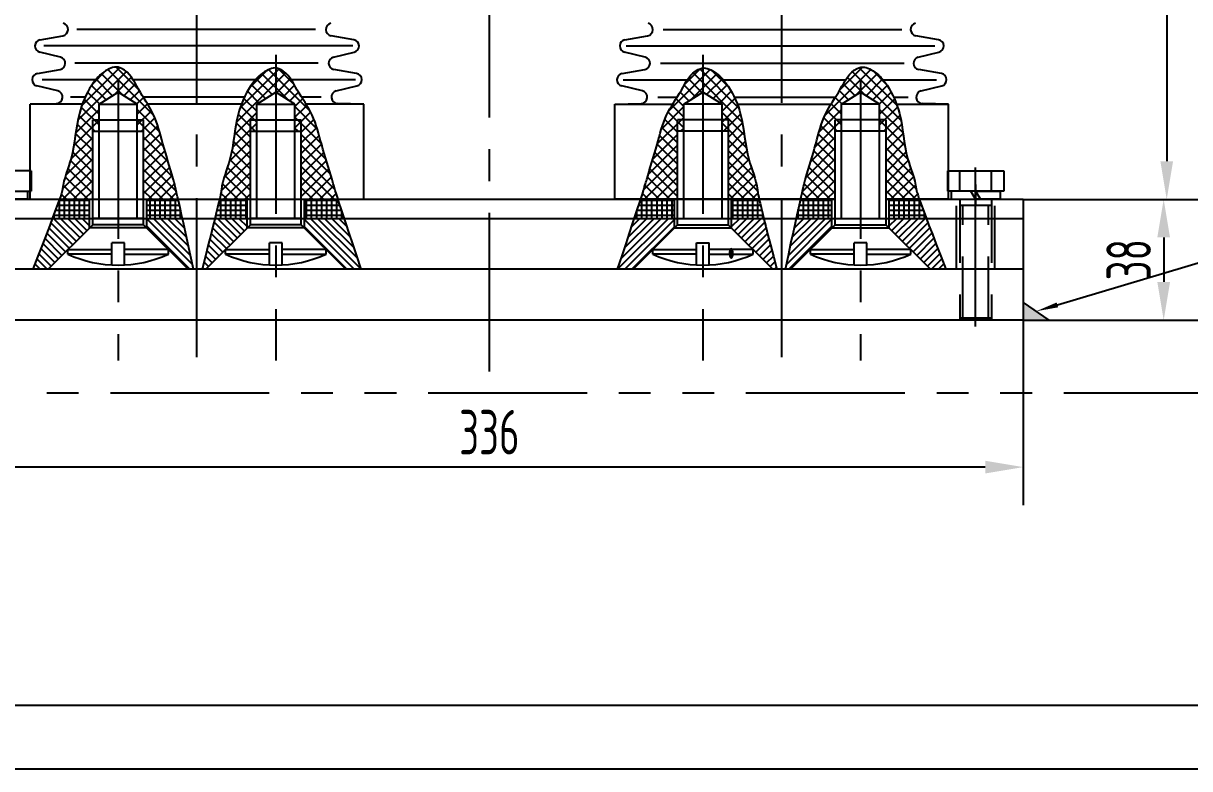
# Model space of a CAD drawing. Header units: millimetres. Extents: x 0 to 16800, y -462 to 11880.
# Drawn here: x 2784 to 6454, y 0 to 2346 of the extents above; entities that cross this region are included whole.
import ezdxf
from ezdxf.enums import TextEntityAlignment as Align

# ---------------------------------------------------------------- set-up
doc = ezdxf.new("R2010")
doc.units = ezdxf.units.MM
doc.header["$LTSCALE"] = 400
for name, pattern in [('F', [0.75, 0.5, -0.25]), ('G', [2, 1.25, -0.25, 0.25, -0.25]), ('K', [2.5, 1.25, -0.25, 0.25, -0.25, 0.25, -0.25])]:
    doc.linetypes.add(name, pattern=pattern)
for name, color, linetype in [('01', 7, 'Continuous'), ('02', 1, 'Continuous'), ('02C', 3, 'Continuous'), ('04', 2, 'F'), ('05', 4, 'G'), ('07', 6, 'K'), ('08', 1, 'Continuous')]:
    doc.layers.add(name, color=color, linetype=linetype)
doc.styles.get("Standard").update_dxf_attribs({"font": 'isocp', "width": 0.707, "bigfont": 'intecad.shx'})
doc.dimstyles.new('INTE', dxfattribs={"dimscale": 40, "dimtxt": 3.5, "dimasz": 3, "dimexe": 3, "dimexo": 0, "dimgap": 1, "dimtad": 1, "dimdec": 1, "dimdsep": 46, "dimtxsty": 'Standard', "dimcen": 0, "dimclrd": 1, "dimclre": 1, "dimclrt": 3, "dimaunit": 1, "dimadec": 0, "dimazin": 0, "dimtfac": 1, "dimtdec": 1, "dimtmove": 0, "dimatfit": 0, "dimfxl": 1, "dimarcsym": 0})
pattern_1 = [(45, (-5778.88, -3337.717), (-16.83798, 16.83798), []), (135, (-5778.88, -3337.717), (-16.83798, -16.83798), [])]
pattern_2 = [(90, (-5778.879, -3337.717), (-15.875, 3e-15), []), (180, (-5778.879, -3337.717), (-3e-15, -15.875), [])]
pattern_3 = [(45, (-5778.879, -3337.717), (-11.22532, 11.22532), [])]
pattern_4 = [(135, (14279.9, -3337.717), (11.22532, 11.22532), [])]
pattern_5 = [(90, (14279.9, -3337.717), (15.875, 3e-15), []), (7e-15, (14279.9, -3337.717), (3e-15, -15.875), [])]
pattern_6 = [(135, (14279.9, -3337.717), (16.83798, 16.83798), []), (45, (14279.9, -3337.717), (16.83798, -16.83798), [])]

# ---------------------------------------------------------------- blocks, each defined once
blk = doc.blocks.new('*U151')
at = {"layer": '01'}
for p, q in [((-7.7, 2.6), (-7.7, 0)), ((0, 2.6), (-7.7, 2.6)), ((-7.7, 0), (0, 0)), ((0, 0), (-1.5, 2.6)), ((0, 2.6), (1.5, 0)), ((0, 2.6), (7.7, 2.6)), ((7.7, 0), (0, 0)), ((7.7, 2.6), (7.7, 0))]:
    blk.add_line(p, q, dxfattribs=at)
at = {"layer": '05'}
blk.add_line((0, 4.7), (0, -2.1), dxfattribs=at)
blk = doc.blocks.new('*D153')
at = {"layer": '08', "color": 1, "lineweight": -2}
for p, q in [((3699.1, 3982.1), (1746.2, 3982.1)), ((1866.2, 1532.1), (1866.2, 3862.1)), ((2570.5, 1412.1), (1746.2, 1412.1))]:
    blk.add_line(p, q, dxfattribs=at)
at = {"layer": '08', "color": 1}
for points in [[(1846.2, 3862.1), (1886.2, 3862.1), (1866.2, 3982.1)], [(1846.2, 1532.1), (1886.2, 1532.1), (1866.2, 1412.1)]]:
    blk.add_solid(points, dxfattribs=at)
at = {"layer": 'Defpoints', "color": 0}
for p in [(1866.2, 3982.1), (3699.1, 3982.1), (2570.5, 1412.1)]:
    blk.add_point(p, dxfattribs=at)
at = {"layer": '08', "color": 3, "insert": (1756.1, 2697.1), "char_height": 140, "attachment_point": 5, "rotation": 90}
blk.add_mtext('257', dxfattribs=at)
blk = doc.blocks.new('*D154')
at = {"layer": '08', "color": 1, "lineweight": -2}
for p, q in [((5620.5, 3296.1), (6501.8, 3296.1)), ((6381.8, 3176.1), (6381.8, 1912.1)), ((5930.5, 1792.1), (6501.8, 1792.1))]:
    blk.add_line(p, q, dxfattribs=at)
at = {"layer": '08', "color": 1}
for points in [[(6361.8, 3176.1), (6401.8, 3176.1), (6381.8, 3296.1)], [(6361.8, 1912.1), (6401.8, 1912.1), (6381.8, 1792.1)]]:
    blk.add_solid(points, dxfattribs=at)
at = {"layer": 'Defpoints', "color": 0}
for p in [(5620.5, 3296.1), (5930.5, 1792.1), (6381.8, 1792.1)]:
    blk.add_point(p, dxfattribs=at)
at = {"layer": '08', "color": 3, "insert": (6271.8, 2544.1), "char_height": 140, "attachment_point": 5, "rotation": 90}
blk.add_mtext('150.4', dxfattribs=at)
blk = doc.blocks.new('*D155')
at = {"layer": '08', "color": 1, "lineweight": -2}
for p, q in [((6039.1, 1792.1), (6492.2, 1792.1)), ((6372.2, 1672.1), (6372.2, 1532.1)), ((5930.5, 1412.1), (6492.2, 1412.1))]:
    blk.add_line(p, q, dxfattribs=at)
at = {"layer": '08', "color": 1}
for points in [[(6352.2, 1672.1), (6392.2, 1672.1), (6372.2, 1792.1)], [(6352.2, 1532.1), (6392.2, 1532.1), (6372.2, 1412.1)]]:
    blk.add_solid(points, dxfattribs=at)
at = {"layer": 'Defpoints', "color": 0}
for p in [(6039.1, 1792.1), (5930.5, 1412.1), (6372.2, 1412.1)]:
    blk.add_point(p, dxfattribs=at)
at = {"layer": '08', "color": 3, "insert": (6262.2, 1602.1), "char_height": 140, "attachment_point": 5, "rotation": 90}
blk.add_mtext('38', dxfattribs=at)
blk = doc.blocks.new('*D159')
at = {"layer": '08', "color": 1, "lineweight": -2}
for p, q in [((3950.5, 6122.1), (1574.1, 6122.1)), ((1694.1, 1532.1), (1694.1, 6002.1)), ((2451.8, 1412.1), (1574.1, 1412.1))]:
    blk.add_line(p, q, dxfattribs=at)
at = {"layer": '08', "color": 1}
for points in [[(1674.1, 6002.1), (1714.1, 6002.1), (1694.1, 6122.1)], [(1674.1, 1532.1), (1714.1, 1532.1), (1694.1, 1412.1)]]:
    blk.add_solid(points, dxfattribs=at)
at = {"layer": 'Defpoints', "color": 0}
for p in [(1694.1, 6122.1), (3950.5, 6122.1), (2451.8, 1412.1)]:
    blk.add_point(p, dxfattribs=at)
at = {"layer": '08', "color": 3, "insert": (1584.1, 3767.1), "char_height": 140, "attachment_point": 5, "rotation": 90}
blk.add_mtext('471', dxfattribs=at)
blk = doc.blocks.new('*D161')
at = {"layer": '08', "color": 1, "lineweight": -2}
for p, q in [((2570.5, 1412.1), (2570.5, 829.2)), ((5930.5, 1412.1), (5930.5, 829.2)), ((5810.5, 949.2), (2690.5, 949.2))]:
    blk.add_line(p, q, dxfattribs=at)
at = {"layer": '08', "color": 1}
for points in [[(2690.5, 969.2), (2690.5, 929.2), (2570.5, 949.2)], [(5810.5, 969.2), (5810.5, 929.2), (5930.5, 949.2)]]:
    blk.add_solid(points, dxfattribs=at)
at = {"layer": 'Defpoints', "color": 0}
for p in [(2570.5, 1412.1), (5930.5, 1412.1), (2570.5, 949.2)]:
    blk.add_point(p, dxfattribs=at)
at = {"layer": '08', "color": 3, "insert": (4250.5, 1059.2), "char_height": 140, "attachment_point": 5}
blk.add_mtext('336', dxfattribs=at)
blk = doc.blocks.new('*U191')
at = {"layer": '01'}
blk.add_lwpolyline([(25, 5), (415, 5)], dxfattribs=at)
at = {"layer": '02'}
blk.add_lwpolyline([(0, 0), (420, 0)], dxfattribs=at)

msp = doc.modelspace()

# ---------------------------------------------------------------- hatches: boundary and pattern name
at = {"layer": '02'}
h = msp.add_hatch(dxfattribs=at)
h.set_pattern_fill('ANSI37', color=256, scale=7.5, style=0)
h.set_pattern_definition(pattern_6)
edge = h.paths.add_edge_path()
edge.add_line((3162.51, 2006.25), (3162.51, 2042.14))
edge.add_line((3162.51, 2042.14), (3142.51, 2042.14))
edge.add_line((3142.51, 2042.14), (3142.51, 2092.14))
edge.add_line((3142.51, 2092.14), (3082.51, 2129.1))
edge.add_line((3082.51, 2129.1), (3022.51, 2092.14))
edge.add_line((3022.51, 2092.14), (3022.51, 2042.14))
edge.add_line((3022.51, 2042.14), (3002.51, 2042.14))
edge.add_line((3002.51, 2042.14), (3002.51, 2006.25))
edge.add_line((3002.51, 2006.25), (3002.51, 1792.14))
edge.add_line((3002.51, 1792.14), (2897.81, 1792.14))
edge.add_spline(control_points=[(2897.81, 1792.14), (2906.65, 1817.27), (2909.76, 1854.35), (2946.23, 1933.56), (2949.27, 2048.97), (2987.06, 2137.19), (3021.72, 2181.81), (3047.3, 2199.38), (3070.18, 2211.32), (3115.57, 2200.22), (3145.89, 2133.66), (3199.21, 2061.61), (3223.7, 1960.65), (3248.13, 1884.95), (3261.32, 1836.7), (3271.31, 1792.14)], knot_values=[4.7360486, 4.7360486, 4.7360486, 4.7360486, 5.8888907, 15.8774657, 30.2670375, 39.944031, 44.1646427, 46.9543967, 49.2833383, 51.59484, 59.9876802, 69.1433215, 78.9158441, 90.4037396, 93.5074176, 93.5074176, 93.5074176, 93.5074176], degree=3, periodic=0)
edge.add_line((3271.31, 1792.14), (3162.51, 1792.14))
edge.add_line((3162.51, 1792.14), (3162.51, 2006.25))
h.paths.add_polyline_path([(3022.51, 2006.25), (3002.51, 2006.25), (3002.51, 2042.14), (3022.51, 2042.14)], flags=17)
h.paths.add_polyline_path([(3162.51, 2006.25), (3142.51, 2006.25), (3142.51, 2042.14), (3162.51, 2042.14)], flags=16)
h = msp.add_hatch(dxfattribs=at)
h.set_pattern_fill('ANSI37', color=256, scale=7.5, style=0)
h.set_pattern_definition(pattern_6)
edge = h.paths.add_edge_path()
edge.add_spline(control_points=[(3774.46, 1792.14), (3761.28, 1832.98), (3748, 1881.64), (3723.45, 1957.7), (3698.96, 2058.65), (3645.65, 2130.71), (3616.55, 2194.56), (3583.55, 2204.85), (3578.51, 2205.45)], knot_values=[4.6203363, 4.6203363, 4.6203363, 4.6203363, 7.8397265, 19.3276221, 29.1001447, 38.2557859, 46.6486262, 48.1535454, 48.1535454, 48.1535454, 48.1535454], degree=3, periodic=0)
edge.add_line((3578.51, 2205.45), (3578.51, 2129.1))
edge.add_line((3578.51, 2129.1), (3638.51, 2092.14))
edge.add_line((3638.51, 2092.14), (3638.51, 2042.14))
edge.add_line((3638.51, 2042.14), (3658.51, 2042.14))
edge.add_line((3658.51, 2042.14), (3658.51, 2006.25))
edge.add_line((3658.51, 2006.25), (3658.51, 1792.14))
edge.add_line((3658.51, 1792.14), (3774.46, 1792.14))
edge = h.paths.add_edge_path()
edge.add_spline(control_points=[(3578.51, 2205.45), (3575.81, 2205.77), (3565.3, 2205.94), (3547.06, 2196.42), (3521.47, 2178.85), (3486.81, 2134.23), (3449.02, 2046.01), (3445.99, 1930.6), (3409.35, 1851.03), (3406.34, 1813.54), (3401.49, 1792.14)], knot_values=[48.1535454, 48.1535454, 48.1535454, 48.1535454, 48.9601278, 51.2890695, 54.0788235, 58.2994352, 67.9764287, 82.3660004, 92.3545755, 93.6243424, 93.6243424, 93.6243424, 93.6243424], degree=3, periodic=0)
edge.add_line((3401.49, 1792.14), (3498.51, 1792.14))
edge.add_line((3498.51, 1792.14), (3498.51, 2006.25))
edge.add_line((3498.51, 2006.25), (3498.51, 2042.14))
edge.add_line((3498.51, 2042.14), (3518.51, 2042.14))
edge.add_line((3518.51, 2042.14), (3518.51, 2092.14))
edge.add_line((3518.51, 2092.14), (3578.51, 2129.1))
edge.add_line((3578.51, 2129.1), (3578.51, 2205.45))
h.paths.add_polyline_path([(3518.51, 2042.14), (3498.51, 2042.14), (3498.51, 2006.25), (3518.51, 2006.25)], flags=16)
h.paths.add_polyline_path([(3658.51, 2042.14), (3638.51, 2042.14), (3638.51, 2006.25), (3658.51, 2006.25)], flags=16)
h = msp.add_hatch(dxfattribs=at)
h.set_pattern_fill('ANSI37', color=256, scale=7.5, style=0)
h.set_pattern_definition(pattern_1)
edge = h.paths.add_edge_path()
edge.add_spline(control_points=[(4922.51, 2205.45), (4917.48, 2204.85), (4884.47, 2194.56), (4855.38, 2130.71), (4802.06, 2058.65), (4777.57, 1957.7), (4753.02, 1881.64), (4739.74, 1832.98), (4726.56, 1792.14)], knot_values=[4.6203363, 4.6203363, 4.6203363, 4.6203363, 6.1252555, 14.5180957, 23.673737, 33.4462596, 44.9341552, 48.1535454, 48.1535454, 48.1535454, 48.1535454], degree=3, periodic=0)
edge.add_line((4726.56, 1792.14), (4842.51, 1792.14))
edge.add_line((4842.51, 1792.14), (4842.51, 2006.25))
edge.add_line((4842.51, 2006.25), (4842.51, 2042.14))
edge.add_line((4842.51, 2042.14), (4862.51, 2042.14))
edge.add_line((4862.51, 2042.14), (4862.51, 2092.14))
edge.add_line((4862.51, 2092.14), (4922.51, 2129.1))
edge.add_line((4922.51, 2129.1), (4922.51, 2205.45))
edge = h.paths.add_edge_path()
edge.add_spline(control_points=[(5099.53, 1792.14), (5094.68, 1813.54), (5091.67, 1851.03), (5055.03, 1930.6), (5052, 2046.01), (5014.21, 2134.23), (4979.55, 2178.85), (4953.96, 2196.42), (4935.72, 2205.94), (4925.21, 2205.77), (4922.51, 2205.45)], knot_values=[48.1535454, 48.1535454, 48.1535454, 48.1535454, 49.4233123, 59.4118874, 73.8014591, 83.4784526, 87.6990643, 90.4888183, 92.81776, 93.6243424, 93.6243424, 93.6243424, 93.6243424], degree=3, periodic=0)
edge.add_line((4922.51, 2205.45), (4922.51, 2129.1))
edge.add_line((4922.51, 2129.1), (4982.51, 2092.14))
edge.add_line((4982.51, 2092.14), (4982.51, 2042.14))
edge.add_line((4982.51, 2042.14), (5002.51, 2042.14))
edge.add_line((5002.51, 2042.14), (5002.51, 2006.25))
edge.add_line((5002.51, 2006.25), (5002.51, 1792.14))
edge.add_line((5002.51, 1792.14), (5099.53, 1792.14))
h.paths.add_polyline_path([(4982.51, 2006.25), (5002.51, 2006.25), (5002.51, 2042.14), (4982.51, 2042.14)], flags=17)
h.paths.add_polyline_path([(4842.51, 2006.25), (4862.51, 2006.25), (4862.51, 2042.14), (4842.51, 2042.14)], flags=16)
h = msp.add_hatch(dxfattribs=at)
h.set_pattern_fill('ANSI37', color=256, scale=7.5, style=0)
h.set_pattern_definition(pattern_1)
edge = h.paths.add_edge_path()
edge.add_line((5338.51, 2006.25), (5338.51, 2042.14))
edge.add_line((5338.51, 2042.14), (5358.51, 2042.14))
edge.add_line((5358.51, 2042.14), (5358.51, 2092.14))
edge.add_line((5358.51, 2092.14), (5418.51, 2129.1))
edge.add_line((5418.51, 2129.1), (5478.51, 2092.14))
edge.add_line((5478.51, 2092.14), (5478.51, 2042.14))
edge.add_line((5478.51, 2042.14), (5498.51, 2042.14))
edge.add_line((5498.51, 2042.14), (5498.51, 2006.25))
edge.add_line((5498.51, 2006.25), (5498.51, 1792.14))
edge.add_line((5498.51, 1792.14), (5603.21, 1792.14))
edge.add_spline(control_points=[(5603.21, 1792.14), (5594.37, 1817.27), (5591.26, 1854.35), (5554.79, 1933.56), (5551.75, 2048.97), (5513.96, 2137.19), (5479.3, 2181.81), (5453.72, 2199.38), (5430.84, 2211.32), (5385.45, 2200.22), (5355.13, 2133.66), (5301.81, 2061.61), (5277.32, 1960.65), (5252.89, 1884.95), (5239.7, 1836.7), (5229.71, 1792.14)], knot_values=[4.7360486, 4.7360486, 4.7360486, 4.7360486, 5.8888907, 15.8774657, 30.2670375, 39.944031, 44.1646427, 46.9543967, 49.2833383, 51.59484, 59.9876802, 69.1433215, 78.9158441, 90.4037396, 93.5074176, 93.5074176, 93.5074176, 93.5074176], degree=3, periodic=0)
edge.add_line((5229.71, 1792.14), (5338.51, 1792.14))
edge.add_line((5338.51, 1792.14), (5338.51, 2006.25))
h.paths.add_polyline_path([(5478.51, 2006.25), (5498.51, 2006.25), (5498.51, 2042.14), (5478.51, 2042.14)], flags=17)
h.paths.add_polyline_path([(5338.51, 2006.25), (5358.51, 2006.25), (5358.51, 2042.14), (5338.51, 2042.14)], flags=16)
h = msp.add_hatch(dxfattribs=at)
h.set_pattern_fill('ANSI37', color=256, scale=5, angle=45, style=0)
h.set_pattern_definition(pattern_5)
edge = h.paths.add_edge_path()
edge.add_line((3172.51, 1732.14), (3172.51, 1792.14))
edge.add_line((3172.51, 1792.14), (3271.31, 1792.14))
edge.add_spline(control_points=[(3271.31, 1792.14), (3274.76, 1776.72), (3279.08, 1757.2), (3284.56, 1732.14)], knot_values=[3.661845, 3.661845, 3.661845, 3.661845, 4.7360486, 4.7360486, 4.7360486, 4.7360486], degree=3, periodic=0)
edge.add_line((3284.56, 1732.14), (3172.51, 1732.14))
edge = h.paths.add_edge_path()
edge.add_line((2992.51, 1732.14), (2875.69, 1732.14))
edge.add_spline(control_points=[(2875.69, 1732.14), (2886.23, 1760.01), (2893.19, 1778.99), (2897.81, 1792.14)], knot_values=[93.5074176, 93.5074176, 93.5074176, 93.5074176, 94.1108196, 94.1108196, 94.1108196, 94.1108196], degree=3, periodic=0)
edge.add_line((2897.81, 1792.14), (2992.51, 1792.14))
edge.add_line((2992.51, 1792.14), (2992.51, 1732.14))
h = msp.add_hatch(dxfattribs=at)
h.set_pattern_fill('ANSI37', color=256, scale=5, angle=45, style=0)
h.set_pattern_definition(pattern_5)
edge = h.paths.add_edge_path()
edge.add_line((3488.51, 1792.14), (3488.51, 1732.14))
edge.add_line((3488.51, 1732.14), (3387.08, 1732.14))
edge.add_spline(control_points=[(3387.08, 1732.14), (3394.13, 1760.62), (3398.61, 1779.42), (3401.49, 1792.14)], knot_values=[93.6243424, 93.6243424, 93.6243424, 93.6243424, 94.3796282, 94.3796282, 94.3796282, 94.3796282], degree=3, periodic=0)
edge.add_line((3401.49, 1792.14), (3488.51, 1792.14))
edge = h.paths.add_edge_path()
edge.add_line((3668.51, 1732.14), (3668.51, 1792.14))
edge.add_line((3668.51, 1792.14), (3774.46, 1792.14))
edge.add_spline(control_points=[(3774.46, 1792.14), (3779.38, 1776.88), (3785.74, 1757.41), (3794.08, 1732.14)], knot_values=[3.4171099, 3.4171099, 3.4171099, 3.4171099, 4.6203363, 4.6203363, 4.6203363, 4.6203363], degree=3, periodic=0)
edge.add_line((3794.08, 1732.14), (3668.51, 1732.14))
h = msp.add_hatch(dxfattribs=at)
h.set_pattern_fill('ANSI37', color=256, scale=5, angle=45, style=0)
h.set_pattern_definition(pattern_2)
edge = h.paths.add_edge_path()
edge.add_line((5012.51, 1792.14), (5012.51, 1732.14))
edge.add_line((5012.51, 1732.14), (5113.94, 1732.14))
edge.add_spline(control_points=[(5113.94, 1732.14), (5106.89, 1760.62), (5102.41, 1779.42), (5099.53, 1792.14)], knot_values=[93.6243424, 93.6243424, 93.6243424, 93.6243424, 94.3796282, 94.3796282, 94.3796282, 94.3796282], degree=3, periodic=0)
edge.add_line((5099.53, 1792.14), (5012.51, 1792.14))
edge = h.paths.add_edge_path()
edge.add_line((4832.51, 1732.14), (4832.51, 1792.14))
edge.add_line((4832.51, 1792.14), (4726.56, 1792.14))
edge.add_spline(control_points=[(4726.56, 1792.14), (4721.64, 1776.88), (4715.28, 1757.41), (4706.94, 1732.14)], knot_values=[3.4171099, 3.4171099, 3.4171099, 3.4171099, 4.6203363, 4.6203363, 4.6203363, 4.6203363], degree=3, periodic=0)
edge.add_line((4706.94, 1732.14), (4832.51, 1732.14))
h = msp.add_hatch(dxfattribs=at)
h.set_pattern_fill('ANSI37', color=256, scale=5, angle=45, style=0)
h.set_pattern_definition(pattern_2)
edge = h.paths.add_edge_path()
edge.add_line((5328.51, 1732.14), (5328.51, 1792.14))
edge.add_line((5328.51, 1792.14), (5229.71, 1792.14))
edge.add_spline(control_points=[(5229.71, 1792.14), (5226.26, 1776.72), (5221.94, 1757.2), (5216.46, 1732.14)], knot_values=[3.661845, 3.661845, 3.661845, 3.661845, 4.7360486, 4.7360486, 4.7360486, 4.7360486], degree=3, periodic=0)
edge.add_line((5216.46, 1732.14), (5328.51, 1732.14))
edge = h.paths.add_edge_path()
edge.add_line((5508.51, 1732.14), (5625.33, 1732.14))
edge.add_spline(control_points=[(5625.33, 1732.14), (5614.79, 1760.01), (5607.84, 1778.99), (5603.21, 1792.14)], knot_values=[93.5074176, 93.5074176, 93.5074176, 93.5074176, 94.1108196, 94.1108196, 94.1108196, 94.1108196], degree=3, periodic=0)
edge.add_line((5603.21, 1792.14), (5508.51, 1792.14))
edge.add_line((5508.51, 1792.14), (5508.51, 1732.14))
at = {"layer": '02', "linetype": 'Continuous'}
h = msp.add_hatch(dxfattribs=at)
h.set_pattern_fill('ANSI31', color=1, scale=5, style=0)
h.set_pattern_definition(pattern_4)
edge = h.paths.add_edge_path()
edge.add_spline(control_points=[(3284.56, 1732.14), (3292.99, 1693.6), (3304.16, 1641.99), (3319.18, 1572.14)], knot_values=[2.0092484, 2.0092484, 2.0092484, 2.0092484, 3.661845, 3.661845, 3.661845, 3.661845], degree=3, periodic=0)
edge.add_line((3319.18, 1572.14), (3302.51, 1572.14))
edge.add_line((3302.51, 1572.14), (3240.51, 1634.14))
edge.add_line((3240.51, 1634.14), (3240.51, 1634.32))
edge.add_line((3240.51, 1634.32), (3240.33, 1634.32))
edge.add_line((3240.33, 1634.32), (3172.51, 1702.14))
edge.add_line((3172.51, 1702.14), (3172.51, 1732.14))
edge.add_line((3172.51, 1732.14), (3284.56, 1732.14))
edge = h.paths.add_edge_path()
edge.add_line((2992.51, 1732.14), (2992.51, 1702.14))
edge.add_line((2992.51, 1702.14), (2924.69, 1634.32))
edge.add_line((2924.69, 1634.32), (2924.51, 1634.32))
edge.add_line((2924.51, 1634.32), (2924.51, 1634.14))
edge.add_line((2924.51, 1634.14), (2862.51, 1572.14))
edge.add_line((2862.51, 1572.14), (2813.93, 1572.14))
edge.add_spline(control_points=[(2813.93, 1572.14), (2842.34, 1644.87), (2862.03, 1695.99), (2875.69, 1732.14)], knot_values=[94.1108196, 94.1108196, 94.1108196, 94.1108196, 94.8938115, 94.8938115, 94.8938115, 94.8938115], degree=3, periodic=0)
edge.add_line((2875.69, 1732.14), (2992.51, 1732.14))
h = msp.add_hatch(dxfattribs=at)
h.set_pattern_fill('ANSI31', color=1, scale=5, style=0)
h.set_pattern_definition(pattern_4)
edge = h.paths.add_edge_path()
edge.add_line((3668.51, 1702.14), (3668.51, 1732.14))
edge.add_line((3668.51, 1732.14), (3794.08, 1732.14))
edge.add_spline(control_points=[(3794.08, 1732.14), (3806.7, 1693.89), (3823.84, 1642.37), (3847.39, 1572.14)], knot_values=[1.5950521, 1.5950521, 1.5950521, 1.5950521, 3.4171099, 3.4171099, 3.4171099, 3.4171099], degree=3, periodic=0)
edge.add_line((3847.39, 1572.14), (3798.51, 1572.14))
edge.add_line((3798.51, 1572.14), (3736.51, 1634.14))
edge.add_line((3736.51, 1634.14), (3736.51, 1634.32))
edge.add_line((3736.51, 1634.32), (3736.33, 1634.32))
edge.add_line((3736.33, 1634.32), (3668.51, 1702.14))
edge = h.paths.add_edge_path()
edge.add_line((3420.69, 1634.32), (3420.51, 1634.32))
edge.add_line((3420.51, 1634.32), (3420.51, 1634.14))
edge.add_line((3420.51, 1634.14), (3358.51, 1572.14))
edge.add_line((3358.51, 1572.14), (3346.4, 1572.14))
edge.add_spline(control_points=[(3346.4, 1572.14), (3365.31, 1645.46), (3378.23, 1696.42), (3387.08, 1732.14)], knot_values=[94.3796282, 94.3796282, 94.3796282, 94.3796282, 95.3272007, 95.3272007, 95.3272007, 95.3272007], degree=3, periodic=0)
edge.add_line((3387.08, 1732.14), (3488.51, 1732.14))
edge.add_line((3488.51, 1732.14), (3488.51, 1702.14))
edge.add_line((3488.51, 1702.14), (3420.69, 1634.32))
h = msp.add_hatch(dxfattribs=at)
h.set_pattern_fill('ANSI31', color=1, scale=5, style=0)
h.set_pattern_definition(pattern_3)
edge = h.paths.add_edge_path()
edge.add_line((4832.51, 1702.14), (4832.51, 1732.14))
edge.add_line((4832.51, 1732.14), (4706.94, 1732.14))
edge.add_spline(control_points=[(4706.94, 1732.14), (4694.33, 1693.89), (4677.18, 1642.37), (4653.63, 1572.14)], knot_values=[1.5950521, 1.5950521, 1.5950521, 1.5950521, 3.4171099, 3.4171099, 3.4171099, 3.4171099], degree=3, periodic=0)
edge.add_line((4653.63, 1572.14), (4702.51, 1572.14))
edge.add_line((4702.51, 1572.14), (4764.51, 1634.14))
edge.add_line((4764.51, 1634.14), (4764.51, 1634.32))
edge.add_line((4764.51, 1634.32), (4764.69, 1634.32))
edge.add_line((4764.69, 1634.32), (4832.51, 1702.14))
edge = h.paths.add_edge_path()
edge.add_line((5080.33, 1634.32), (5080.51, 1634.32))
edge.add_line((5080.51, 1634.32), (5080.51, 1634.14))
edge.add_line((5080.51, 1634.14), (5142.51, 1572.14))
edge.add_line((5142.51, 1572.14), (5154.62, 1572.14))
edge.add_spline(control_points=[(5154.62, 1572.14), (5135.71, 1645.46), (5122.8, 1696.42), (5113.94, 1732.14)], knot_values=[94.3796282, 94.3796282, 94.3796282, 94.3796282, 95.3272007, 95.3272007, 95.3272007, 95.3272007], degree=3, periodic=0)
edge.add_line((5113.94, 1732.14), (5012.51, 1732.14))
edge.add_line((5012.51, 1732.14), (5012.51, 1702.14))
edge.add_line((5012.51, 1702.14), (5080.33, 1634.32))
h = msp.add_hatch(dxfattribs=at)
h.set_pattern_fill('ANSI31', color=1, scale=5, style=0)
h.set_pattern_definition(pattern_3)
edge = h.paths.add_edge_path()
edge.add_spline(control_points=[(5216.46, 1732.14), (5208.03, 1693.6), (5196.86, 1641.99), (5181.84, 1572.14)], knot_values=[2.0092484, 2.0092484, 2.0092484, 2.0092484, 3.661845, 3.661845, 3.661845, 3.661845], degree=3, periodic=0)
edge.add_line((5181.84, 1572.14), (5198.51, 1572.14))
edge.add_line((5198.51, 1572.14), (5260.51, 1634.14))
edge.add_line((5260.51, 1634.14), (5260.51, 1634.32))
edge.add_line((5260.51, 1634.32), (5260.69, 1634.32))
edge.add_line((5260.69, 1634.32), (5328.51, 1702.14))
edge.add_line((5328.51, 1702.14), (5328.51, 1732.14))
edge.add_line((5328.51, 1732.14), (5216.46, 1732.14))
edge = h.paths.add_edge_path()
edge.add_line((5508.51, 1732.14), (5508.51, 1702.14))
edge.add_line((5508.51, 1702.14), (5576.33, 1634.32))
edge.add_line((5576.33, 1634.32), (5576.51, 1634.32))
edge.add_line((5576.51, 1634.32), (5576.51, 1634.14))
edge.add_line((5576.51, 1634.14), (5638.51, 1572.14))
edge.add_line((5638.51, 1572.14), (5687.09, 1572.14))
edge.add_spline(control_points=[(5687.09, 1572.14), (5658.68, 1644.87), (5638.99, 1695.99), (5625.33, 1732.14)], knot_values=[94.1108196, 94.1108196, 94.1108196, 94.1108196, 94.8938115, 94.8938115, 94.8938115, 94.8938115], degree=3, periodic=0)
edge.add_line((5625.33, 1732.14), (5508.51, 1732.14))
at = {"layer": '07'}
msp.add_hatch(color=256, dxfattribs=at).paths.add_polyline_path([(5930.51, 1467.39), (5930.51, 1412.14), (6010.84, 1412.14)])

# ---------------------------------------------------------------- linework, layer by layer
for p, q in [((3703.36, 2326.74), (2952.76, 2326.74)), ((4797.66, 2326.74), (5548.26, 2326.74)), ((2837.18, 2294.68), (2908.46, 2307.03)), ((3823.87, 2294.68), (3752.59, 2307.03)), ((4677.15, 2294.68), (4748.43, 2307.03)), ((5663.84, 2294.68), (5592.56, 2307.03)), ((2901.03, 2239.73), (2835.88, 2255.54)), ((3820.45, 2274.98), (2848.96, 2274.98)), ((3760.02, 2239.73), (3825.17, 2255.54)), ((4741, 2239.73), (4675.85, 2255.54)), ((4680.57, 2274.98), (5652.06, 2274.98)), ((5599.99, 2239.73), (5665.14, 2255.54)), ((3712.1, 2220.29), (2945.87, 2220.29)), ((4788.92, 2220.29), (5555.15, 2220.29)), ((2828.45, 2188.24), (2899.72, 2200.59)), ((3011.99, 2168.53), (2843.75, 2168.53)), ((3514.23, 2168.53), (3129.53, 2168.53)), ((3829.19, 2168.53), (3627.4, 2168.53)), ((3832.6, 2188.24), (3761.33, 2200.59)), ((4668.42, 2188.24), (4739.69, 2200.59)), ((4671.83, 2168.53), (4873.62, 2168.53)), ((4986.79, 2168.53), (5371.5, 2168.53)), ((5489.03, 2168.53), (5657.27, 2168.53)), ((5672.58, 2188.24), (5601.3, 2200.59)), ((2892.29, 2133.28), (2827.14, 2149.1)), ((3768.76, 2133.28), (3833.91, 2149.1)), ((4732.26, 2133.28), (4667.11, 2149.1)), ((5608.73, 2133.28), (5673.88, 2149.1)), ((2805.52, 2092.14), (2887.99, 2093.85)), ((2969.64, 2092.14), (2805.52, 2092.14)), ((2805.52, 1792.14), (2805.52, 2092.14)), ((2978.62, 2113.85), (2933.11, 2113.85)), ((3479.75, 2113.85), (3161.79, 2113.85)), ((3470.5, 2092.14), (3175.37, 2092.14)), ((3720.83, 2113.85), (3659.68, 2113.85)), ((3855.52, 2092.14), (3673.31, 2092.14)), ((3855.52, 2092.14), (3773.06, 2093.85)), ((3855.52, 1792.14), (3855.52, 2092.14)), ((4645.5, 2092.14), (4727.96, 2093.85)), ((4645.5, 2092.14), (4827.71, 2092.14)), ((4645.5, 1792.14), (4645.5, 2092.14)), ((4780.19, 2113.85), (4841.34, 2113.85)), ((5021.27, 2113.85), (5339.23, 2113.85)), ((5030.52, 2092.14), (5325.65, 2092.14)), ((5522.4, 2113.85), (5567.91, 2113.85)), ((5531.38, 2092.14), (5695.5, 2092.14)), ((5695.5, 2092.14), (5613.03, 2093.85)), ((5695.5, 1792.14), (5695.5, 2092.14)), ((2805.52, 1792.14), (3002.51, 1792.14)), ((3162.51, 1792.14), (3855.52, 1792.14)), ((5338.51, 1792.14), (4645.5, 1792.14)), ((5695.5, 1792.14), (5498.51, 1792.14))]:
    msp.add_line(p, q)
for centre, start, end in [((2905.04, 2326.74), 279.82839, 76.35592), ((3756.01, 2326.74), 103.64408, 260.17161), ((4745.02, 2326.74), 279.82839, 76.35592), ((5595.98, 2326.74), 103.64408, 260.17161), ((2840.59, 2274.98), 99.82839, 256.35592), ((3820.45, 2274.98), 283.64408, 80.17161), ((4680.57, 2274.98), 99.82839, 256.35592), ((5660.43, 2274.98), 283.64408, 80.17161), ((2896.31, 2220.29), 279.82839, 76.35592), ((3764.74, 2220.29), 103.64408, 260.17161), ((4736.28, 2220.29), 279.82839, 76.35592), ((5604.71, 2220.29), 103.64408, 260.17161), ((2831.86, 2168.53), 99.82839, 256.35592), ((3829.19, 2168.53), 283.64408, 80.17161), ((4671.83, 2168.53), 99.82839, 256.35592), ((5669.16, 2168.53), 283.64408, 80.17161), ((2887.57, 2113.85), 271.18476, 76.35592), ((3773.47, 2113.85), 103.64408, 268.81524), ((4727.55, 2113.85), 271.18476, 76.35592), ((5613.45, 2113.85), 103.64408, 268.81524)]:
    msp.add_arc(centre, 20, start, end)
at = {"layer": '01'}
for p, q in [((3022.51, 2092.14), (3082.51, 2129.1)), ((3142.51, 2092.14), (3082.51, 2129.1)), ((3518.51, 2092.14), (3578.51, 2129.1)), ((3638.51, 2092.14), (3578.51, 2129.1)), ((4862.51, 2092.14), (4922.51, 2129.1)), ((4982.51, 2092.14), (4922.51, 2129.1)), ((5358.51, 2092.14), (5418.51, 2129.1)), ((5478.51, 2092.14), (5418.51, 2129.1)), ((3022.51, 2006.25), (3022.51, 2092.14)), ((3022.51, 2092.14), (3142.51, 2092.14)), ((3142.51, 2006.25), (3142.51, 2092.14)), ((3518.51, 2006.25), (3518.51, 2092.14)), ((3518.51, 2092.14), (3638.51, 2092.14)), ((3638.51, 2006.25), (3638.51, 2092.14)), ((4862.51, 2006.25), (4862.51, 2092.14)), ((4982.51, 2092.14), (4862.51, 2092.14)), ((4982.51, 2006.25), (4982.51, 2092.14)), ((5478.51, 2092.14), (5358.51, 2092.14)), ((5358.51, 2006.25), (5358.51, 2092.14)), ((5478.51, 2006.25), (5478.51, 2092.14)), ((3002.51, 2042.14), (3162.51, 2042.14)), ((3498.51, 2042.14), (3658.51, 2042.14)), ((5002.51, 2042.14), (4842.51, 2042.14)), ((5498.51, 2042.14), (5338.51, 2042.14)), ((3002.51, 1712.32), (3002.51, 2006.25)), ((3002.51, 2006.25), (3162.51, 2006.25)), ((3498.51, 1712.32), (3498.51, 2006.25)), ((3498.51, 2006.25), (3658.51, 2006.25)), ((5002.51, 2006.25), (4842.51, 2006.25)), ((5002.51, 1712.32), (5002.51, 2006.25)), ((5498.51, 2006.25), (5338.51, 2006.25)), ((5498.51, 1712.32), (5498.51, 2006.25)), ((2809.36, 1882.14), (2631.66, 1882.14)), ((2809.36, 1882.14), (2809.36, 1818.14)), ((5691.66, 1882.14), (5691.66, 1818.14)), ((5691.66, 1882.14), (5869.36, 1882.14)), ((5730.51, 1818.14), (5730.51, 1882.14)), ((5830.51, 1818.14), (5830.51, 1882.14)), ((5869.36, 1882.14), (5869.36, 1818.14)), ((2631.66, 1818.14), (2809.36, 1818.14)), ((5869.36, 1818.14), (5691.66, 1818.14)), ((3162.51, 1732.32), (3002.51, 1732.32)), ((3658.51, 1732.32), (3498.51, 1732.32)), ((4842.51, 1732.32), (5002.51, 1732.32)), ((5338.51, 1732.32), (5498.51, 1732.32)), ((3162.51, 1712.32), (3002.51, 1712.32)), ((3658.51, 1712.32), (3498.51, 1712.32)), ((4842.51, 1712.32), (5002.51, 1712.32)), ((5338.51, 1712.32), (5498.51, 1712.32)), ((3102.51, 1655.32), (3062.51, 1655.32)), ((3062.51, 1585.65), (3062.51, 1655.32)), ((3102.51, 1585.65), (3102.51, 1655.32)), ((3558.51, 1585.65), (3558.51, 1655.32)), ((3598.51, 1655.32), (3558.51, 1655.32)), ((3598.51, 1585.65), (3598.51, 1655.32)), ((4902.51, 1585.65), (4902.51, 1655.32)), ((4902.51, 1655.32), (4942.51, 1655.32)), ((4942.51, 1585.65), (4942.51, 1655.32)), ((5398.51, 1585.65), (5398.51, 1655.32)), ((5438.51, 1655.32), (5398.51, 1655.32)), ((5438.51, 1585.65), (5438.51, 1655.32)), ((2924.51, 1634.32), (3062.51, 1634.32)), ((2924.51, 1619.32), (2924.51, 1634.32)), ((3062.51, 1619.32), (2924.51, 1619.32)), ((3240.51, 1634.32), (3102.51, 1634.32)), ((3102.51, 1619.32), (3240.51, 1619.32)), ((3240.51, 1619.32), (3240.51, 1634.32)), ((3420.51, 1634.32), (3558.51, 1634.32)), ((3420.51, 1619.32), (3420.51, 1634.32)), ((3558.51, 1619.32), (3420.51, 1619.32)), ((3736.51, 1634.32), (3598.51, 1634.32)), ((3598.51, 1619.32), (3736.51, 1619.32)), ((3736.51, 1619.32), (3736.51, 1634.32)), ((4764.51, 1634.32), (4902.51, 1634.32)), ((4764.51, 1619.32), (4764.51, 1634.32)), ((4902.51, 1619.32), (4764.51, 1619.32)), ((5080.51, 1634.32), (4942.51, 1634.32)), ((4942.51, 1619.32), (5080.51, 1619.32)), ((5080.51, 1619.32), (5080.51, 1634.32)), ((5260.51, 1634.32), (5398.51, 1634.32)), ((5260.51, 1619.32), (5260.51, 1634.32)), ((5398.51, 1619.32), (5260.51, 1619.32)), ((5576.51, 1634.32), (5438.51, 1634.32)), ((5438.51, 1619.32), (5576.51, 1619.32)), ((5576.51, 1619.32), (5576.51, 1634.32)), ((5930.51, 1467.39), (6010.84, 1412.14))]:
    msp.add_line(p, q, dxfattribs=at)
at = {"layer": '01', "color": 7, "linetype": 'Continuous'}
for p, q in [((3162.51, 1712.32), (3162.51, 2006.25)), ((3658.51, 1712.32), (3658.51, 2006.25)), ((4842.51, 1712.32), (4842.51, 2006.25)), ((5338.51, 1712.32), (5338.51, 2006.25)), ((2570.51, 1792.14), (5338.51, 1792.14)), ((2992.51, 1702.14), (2992.51, 1792.14)), ((3172.51, 1702.14), (3172.51, 1792.14)), ((3488.51, 1702.14), (3488.51, 1792.14)), ((3668.51, 1702.14), (3668.51, 1792.14)), ((4832.51, 1702.14), (4832.51, 1792.14)), ((5012.51, 1702.14), (5012.51, 1792.14)), ((5328.51, 1702.14), (5328.51, 1792.14)), ((5498.51, 1792.14), (5930.51, 1792.14)), ((5508.51, 1702.14), (5508.51, 1792.14)), ((5930.51, 1792.14), (5930.51, 1412.14)), ((2570.51, 1732.14), (5338.51, 1732.14)), ((5498.51, 1732.14), (5930.51, 1732.14)), ((3002.69, 1712.32), (2862.51, 1572.14)), ((3172.51, 1702.14), (2992.51, 1702.14)), ((3162.33, 1712.32), (3302.51, 1572.14)), ((3498.69, 1712.32), (3358.51, 1572.14)), ((3668.51, 1702.14), (3488.51, 1702.14)), ((3658.33, 1712.32), (3798.51, 1572.14)), ((4842.69, 1712.32), (4702.51, 1572.14)), ((4832.51, 1702.14), (5012.51, 1702.14)), ((5002.33, 1712.32), (5142.51, 1572.14)), ((5338.69, 1712.32), (5198.51, 1572.14)), ((5328.51, 1702.14), (5508.51, 1702.14)), ((5498.33, 1712.32), (5638.51, 1572.14)), ((5930.51, 1572.14), (2570.51, 1572.14)), ((5930.51, 1412.14), (2570.51, 1412.14))]:
    msp.add_line(p, q, dxfattribs=at)
at = {"layer": '01'}
for centre in [(3082.51, 1967.26), (3578.51, 1967.26), (4922.51, 1967.26), (5418.51, 1967.26)]:
    msp.add_arc(centre, 382.13, 245.57679, 294.42321, dxfattribs=at)
at = {"layer": '02'}
for p, q in [((3002.51, 2006.25), (3002.51, 2042.14)), ((3162.51, 2006.25), (3162.51, 2042.14)), ((3498.51, 2006.25), (3498.51, 2042.14)), ((3658.51, 2006.25), (3658.51, 2042.14)), ((4842.51, 2006.25), (4842.51, 2042.14)), ((5002.51, 2006.25), (5002.51, 2042.14)), ((5338.51, 2006.25), (5338.51, 2042.14)), ((5498.51, 2006.25), (5498.51, 2042.14)), ((3022.51, 1732.32), (3022.51, 2006.25)), ((3142.51, 1732.32), (3142.51, 2006.25)), ((3518.51, 1732.32), (3518.51, 2006.25)), ((3638.51, 1732.32), (3638.51, 2006.25)), ((4862.51, 1732.32), (4862.51, 2006.25)), ((4982.51, 1732.32), (4982.51, 2006.25)), ((5358.51, 1732.32), (5358.51, 2006.25)), ((5478.51, 1732.32), (5478.51, 2006.25))]:
    msp.add_line(p, q, dxfattribs=at)
msp.add_lwpolyline([(6037.74, 1459.84), (6779.47, 1681.93), (7129.47, 1681.93)], dxfattribs=at)
msp.add_lwpolyline([(5970.68, 1439.77, 0, 16, 0), (6037.74, 1459.84, 16, 16, 0)], format="xyseb", dxfattribs=at)
at = {"layer": '02C'}
for points, knots in [([(3319.18, 1572.14), (3266.2, 1818.56), (3250.86, 1876.48), (3223.7, 1960.65), (3199.21, 2061.61), (3145.89, 2133.66), (3115.57, 2200.22), (3070.18, 2211.32), (3047.3, 2199.38), (3021.72, 2181.81), (2987.06, 2137.19), (2949.27, 2048.97), (2946.23, 1933.56), (2907.78, 1850.05), (2906.07, 1808), (2813.93, 1572.14)], [2.0092484, 2.0092484, 2.0092484, 2.0092484, 7.8397265, 19.3276221, 29.1001447, 38.2557859, 46.6486262, 48.9601278, 51.2890695, 54.0788235, 58.2994352, 67.9764287, 82.3660004, 92.3545755, 94.8938115, 94.8938115, 94.8938115, 94.8938115]), ([(3847.39, 1572.14), (3766.68, 1812.84), (3751.03, 1872.24), (3723.45, 1957.7), (3698.96, 2058.65), (3645.65, 2130.71), (3615.32, 2197.26), (3569.94, 2208.36), (3547.06, 2196.42), (3521.47, 2178.85), (3486.81, 2134.23), (3449.02, 2046.01), (3445.99, 1930.6), (3406.91, 1845.75), (3405.73, 1802.14), (3346.4, 1572.14)], [1.5950521, 1.5950521, 1.5950521, 1.5950521, 7.8397265, 19.3276221, 29.1001447, 38.2557859, 46.6486262, 48.9601278, 51.2890695, 54.0788235, 58.2994352, 67.9764287, 82.3660004, 92.3545755, 95.3272007, 95.3272007, 95.3272007, 95.3272007]), ([(4653.63, 1572.14), (4734.34, 1812.84), (4749.99, 1872.24), (4777.57, 1957.7), (4802.06, 2058.65), (4855.38, 2130.71), (4885.7, 2197.26), (4931.08, 2208.36), (4953.96, 2196.42), (4979.55, 2178.85), (5014.21, 2134.23), (5052, 2046.01), (5055.03, 1930.6), (5094.11, 1845.75), (5095.29, 1802.14), (5154.62, 1572.14)], [1.5950521, 1.5950521, 1.5950521, 1.5950521, 7.8397265, 19.3276221, 29.1001447, 38.2557859, 46.6486262, 48.9601278, 51.2890695, 54.0788235, 58.2994352, 67.9764287, 82.3660004, 92.3545755, 95.3272007, 95.3272007, 95.3272007, 95.3272007]), ([(5181.84, 1572.14), (5234.82, 1818.56), (5250.16, 1876.48), (5277.32, 1960.65), (5301.81, 2061.61), (5355.13, 2133.66), (5385.45, 2200.22), (5430.84, 2211.32), (5453.72, 2199.38), (5479.3, 2181.81), (5513.96, 2137.19), (5551.75, 2048.97), (5554.79, 1933.56), (5593.24, 1850.05), (5594.95, 1808), (5687.09, 1572.14)], [2.0092484, 2.0092484, 2.0092484, 2.0092484, 7.8397265, 19.3276221, 29.1001447, 38.2557859, 46.6486262, 48.9601278, 51.2890695, 54.0788235, 58.2994352, 67.9764287, 82.3660004, 92.3545755, 94.8938115, 94.8938115, 94.8938115, 94.8938115])]:
    msp.add_open_spline(points, degree=3, knots=knots, dxfattribs=at)
at = {"layer": '04', "color": 2, "linetype": 'F'}
for p, q in [((5720.51, 1572.14), (5720.51, 1792.14)), ((5730.51, 1792.14), (5730.51, 1412.14)), ((5830.51, 1773.14), (5730.51, 1773.14)), ((5740.51, 1412.14), (5740.51, 1773.14)), ((5820.51, 1412.14), (5820.51, 1773.14)), ((5830.51, 1792.14), (5830.51, 1412.14)), ((5840.51, 1572.14), (5840.51, 1792.14)), ((5830.51, 1418.14), (5730.51, 1418.14))]:
    msp.add_line(p, q, dxfattribs=at)
at = {"layer": '05'}
msp.add_line((4250.5, 1249.8), (4250.5, 4032.14), dxfattribs=at)
at = {"layer": '05', "color": 142, "linetype": 'G'}
for p, q in [((5170.51, 1295.69), (5170.51, 3597.85)), ((3330.51, 1295.69), (3330.51, 3558.78)), ((3578.51, 2246.93), (3578.51, 1285.18)), ((4922.51, 2246.93), (4922.51, 1285.18)), ((3082.51, 2168.21), (3082.51, 1285.18)), ((5418.51, 2168.21), (5418.51, 1285.18)), ((5780.51, 1392.03), (5780.51, 1903.42))]:
    msp.add_line(p, q, dxfattribs=at)
at = {"layer": '07'}
msp.add_line((2057.95, 1182.63), (6705.64, 1182.63), dxfattribs=at)

# ---------------------------------------------------------------- block references
at = {"layer": '01'}
for name, p, xscale, yscale, zscale in [('*U191', (0, 0), 40, 40, 40), ('*U151', (2720.51, 1792.14), -10, 10, 10), ('*U151', (5780.51, 1792.14), 10, 10, 10)]:
    msp.add_blockref(name, p, dxfattribs=dict(at, xscale=xscale, yscale=yscale, zscale=zscale))

# ---------------------------------------------------------------- texts
at = {"layer": '02', "width": 0.605172}
msp.add_text('●', height=30, dxfattribs=at).set_placement((5002.51, 1604.32), (5020.51, 1604.32), align=Align.FIT)

# ---------------------------------------------------------------- dimensions: what is measured, and where the dimension line sits
at = {"layer": '08'}
dim = msp.add_linear_dim(base=(1694.09, 6122.14), p1=(2451.79, 1412.14), p2=(3950.5, 6122.14), angle=90, text='471', dimstyle='INTE', dxfattribs=at)
dim.commit()
dim.dimension.update_dxf_attribs({"geometry": '*D159', "text_midpoint": (1694.09, 3767.14), "dimtype": 160})
for base, p1, p2, text, picture, middle in [((1866.16, 3982.14), (2570.51, 1412.14), (3699.05, 3982.14), '257', '*D153', (1756.14, 2697.14)), ((6381.79, 1792.14), (5620.5, 3296.14), (5930.51, 1792.14), '150.4', '*D154', (6271.79, 2544.14)), ((6372.22, 1412.14), (6039.1, 1792.14), (5930.51, 1412.14), '38', '*D155', (6262.22, 1602.14))]:
    dim = msp.add_linear_dim(base=base, p1=p1, p2=p2, angle=90, text=text, dimstyle='INTE', override={"dimgap": 1, "dimdec": 1, "dimzin": 8, "dimpost": '<>', "dimtol": 0, "dimlim": 0, "dimtp": 0, "dimtm": 0, "dimtfac": 0.7}, dxfattribs=at)
    dim.commit()
    dim.dimension.update_dxf_attribs({"geometry": picture, "text_midpoint": middle})
dim = msp.add_linear_dim(base=(2570.51, 949.23), p1=(5930.51, 1412.14), p2=(2570.51, 1412.14), text='336', dimstyle='INTE', dxfattribs=at)
dim.commit()
dim.dimension.update_dxf_attribs({"geometry": '*D161', "text_midpoint": (4250.51, 1059.23)})

doc.saveas('drawing.dxf')
